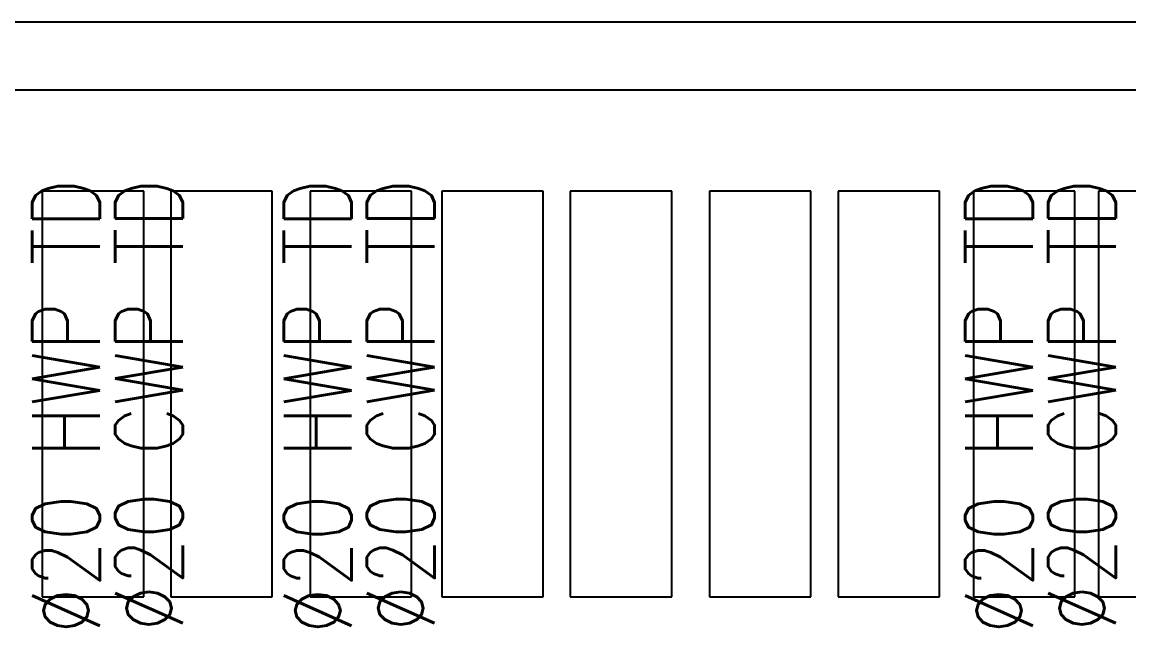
# Model space of a CAD drawing. Header units: metres. Extents: x -658 to -58, y -713 to -118.
# Drawn here: x -207.017 to -203.746, y -128.94 to -127.151 of the extents above; entities that cross this region are included whole.
import ezdxf
from ezdxf.enums import TextEntityAlignment as Align

# ---------------------------------------------------------------- set-up
doc = ezdxf.new("R2010")
doc.units = ezdxf.units.M
doc.header["$LTSCALE"] = 100
doc.layers.add('plan', color=8, linetype='Continuous')
doc.layers.add('WATER TEXT', color=3, linetype='Continuous')
doc.styles.add('TIMES', font='simplex.shx', dxfattribs={"width": 0.8, "height": 0.4})

# ---------------------------------------------------------------- blocks, each defined once
blk = doc.blocks.new('A$Cc2be8e3e')
at = {"layer": 'plan'}
for p, q in [((-1.8028, 21.3095), (-41.8028, 21.3095)), ((-28.7035, 21.1095), (-11.0028, 21.1095)), ((-18.4557, 20.8095), (-18.7557, 20.8095)), ((-18.7557, 20.8095), (-18.7557, 19.6095)), ((-18.4557, 19.6095), (-18.4557, 20.8095)), ((-18.0757, 20.8095), (-18.3757, 20.8095)), ((-18.3757, 20.8095), (-18.3757, 19.6095)), ((-18.0757, 19.6095), (-18.0757, 20.8095)), ((-17.664, 20.8095), (-17.964, 20.8095)), ((-17.964, 20.8095), (-17.964, 19.6095)), ((-17.664, 19.6095), (-17.664, 20.8095)), ((-17.2748, 20.8095), (-17.5748, 20.8095)), ((-17.5748, 20.8095), (-17.5748, 19.6095)), ((-17.2748, 19.6095), (-17.2748, 20.8095)), ((-16.8948, 20.8095), (-17.1948, 20.8095)), ((-17.1948, 20.8095), (-17.1948, 19.6095)), ((-16.8948, 19.6095), (-16.8948, 20.8095)), ((-16.4832, 20.8095), (-16.7832, 20.8095)), ((-16.7832, 20.8095), (-16.7832, 19.6095)), ((-16.4832, 19.6095), (-16.4832, 20.8095)), ((-16.1032, 20.8095), (-16.4032, 20.8095)), ((-16.4032, 20.8095), (-16.4032, 19.6095)), ((-16.1032, 19.6095), (-16.1032, 20.8095)), ((-15.7032, 20.8095), (-16.0032, 20.8095)), ((-16.0032, 20.8095), (-16.0032, 19.6095)), ((-15.7032, 19.6095), (-15.7032, 20.8095)), ((-15.3332, 20.8095), (-15.6332, 20.8095)), ((-15.6332, 20.8095), (-15.6332, 19.6095)), ((-18.7557, 19.6095), (-18.4557, 19.6095)), ((-18.3757, 19.6095), (-18.0757, 19.6095)), ((-17.964, 19.6095), (-17.664, 19.6095)), ((-17.5748, 19.6095), (-17.2748, 19.6095)), ((-17.1948, 19.6095), (-16.8948, 19.6095)), ((-16.7832, 19.6095), (-16.4832, 19.6095)), ((-16.4032, 19.6095), (-16.1032, 19.6095)), ((-16.0032, 19.6095), (-15.7032, 19.6095)), ((-15.6332, 19.6095), (-15.3332, 19.6095))]:
    blk.add_line(p, q, dxfattribs=at)

msp = doc.modelspace()

# ---------------------------------------------------------------- block references
at = {"layer": 'plan'}
msp.add_blockref('A$Cc2be8e3e', (-188.202, -148.4607), dxfattribs=at)

# ---------------------------------------------------------------- texts
at = {"layer": 'WATER TEXT', "color": 3, "style": 'TIMES', "width": 0.8}
for s, p in [('∅20 HWP TD', (-206.8874, -128.2882)), ('∅20 CWP TD', (-206.6422, -128.2844)), ('∅20 HWP TD', (-206.1431, -128.2882)), ('∅20 CWP TD', (-205.8979, -128.2844)), ('∅20 HWP TD', (-204.1296, -128.2882)), ('∅20 CWP TD', (-203.8844, -128.2844))]:
    msp.add_text(s, height=0.2, rotation=90, dxfattribs=at).set_placement(p, align=Align.MIDDLE_CENTER)

doc.saveas('drawing.dxf')
